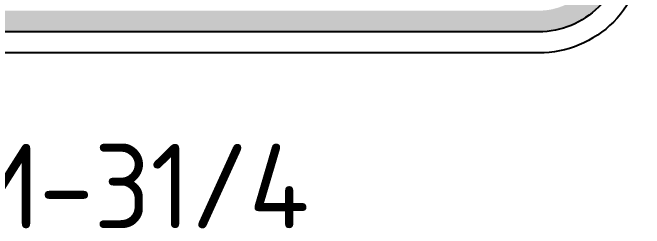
# Model space of a CAD drawing. Header units: millimetres. Extents: x 139 to 289, y 77 to 272.
# Drawn here: x 214 to 288.8, y 76.9 to 102.4 of the extents above; entities that cross this region are included whole.
import ezdxf

# ---------------------------------------------------------------- set-up
doc = ezdxf.new("R2010")
doc.units = ezdxf.units.MM
doc.layers.add('GREEN', color=96, linetype='Continuous')
doc.layers.add('L35', color=3, linetype='Continuous')
doc.styles.add('ISO', font='iso3098b')

msp = doc.modelspace()

# ---------------------------------------------------------------- hatches: boundary and pattern name
at = {"layer": 'GREEN'}
h = msp.add_hatch(color=256, dxfattribs=at)
edge = h.paths.add_edge_path()
edge.add_line((141.302, 110.133), (141.302, 259.969))
edge.add_arc((151.302, 259.969), 10, 90, 180, ccw=False)
edge.add_line((151.302, 269.969), (276.302, 269.969))
edge.add_arc((276.302, 259.969), 10, 0, 90, ccw=False)
edge.add_line((286.302, 259.969), (286.302, 110.133))
edge.add_arc((276.302, 110.133), 10, -90, 0, ccw=False)
edge.add_line((276.302, 100.133), (151.302, 100.133))
edge.add_arc((151.302, 110.133), 10, 180, 270, ccw=False)
edge = h.paths.add_edge_path(flags=16)
edge.add_line((143.802, 110.133), (143.802, 259.969))
edge.add_arc((151.302, 259.969), 7.5, 90, 180, ccw=False)
edge.add_line((151.302, 267.469), (276.302, 267.469))
edge.add_arc((276.302, 259.969), 7.5, 0, 90, ccw=False)
edge.add_line((283.802, 259.969), (283.802, 110.133))
edge.add_arc((276.302, 110.133), 7.5, -90, 0, ccw=False)
edge.add_line((276.302, 102.633), (151.302, 102.633))
edge.add_arc((151.302, 110.133), 7.5, 180, 270, ccw=False)

# ---------------------------------------------------------------- linework, layer by layer
msp.add_lwpolyline([(141.302, 110.133), (141.302, 259.969, -0.414214), (151.302, 269.969), (276.302, 269.969, -0.414214), (286.302, 259.969), (286.302, 110.133, -0.414214), (276.302, 100.133), (151.302, 100.133, -0.414214)], format="xyb", close=True, dxfattribs=at)
at = {"layer": 'L35'}
msp.add_lwpolyline([(138.802, 110.133), (138.802, 259.969, -0.414214), (151.302, 272.469), (276.302, 272.469, -0.414214), (288.802, 259.969), (288.802, 110.133, -0.414214), (276.302, 97.633), (151.302, 97.633, -0.414214)], format="xyb", close=True, dxfattribs=at)

# ---------------------------------------------------------------- texts
at = {"layer": 'GREEN', "insert": (176.045, 86.868), "char_height": 10, "width": 127.17243, "attachment_point": 1, "style": 'ISO'}
msp.add_mtext('{\\C1;MR-GM-31/4}', dxfattribs=at)

doc.saveas('drawing.dxf')
